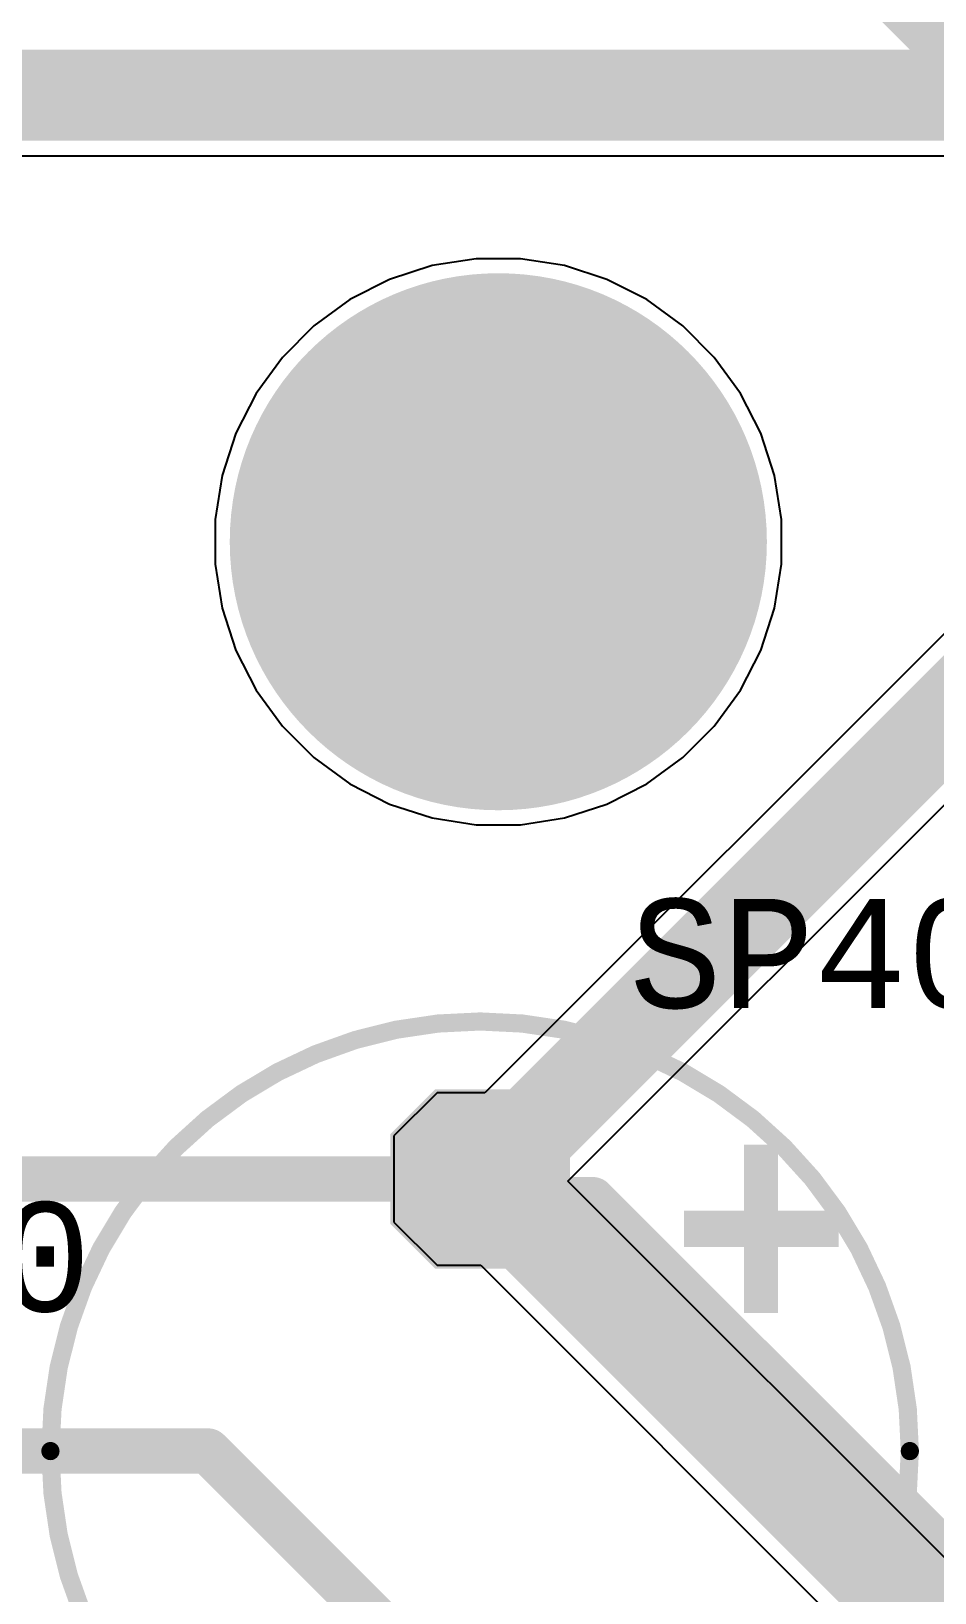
# Model space of a CAD drawing. Header units: inches. Extents: x -0.01 to 8.25, y -0.01 to 4.91.
# Drawn here: x 4.293 to 4.79, y 1.672 to 2.531 of the extents above; entities that cross this region are included whole.
import ezdxf

# ---------------------------------------------------------------- set-up
doc = ezdxf.new("R2010")
doc.units = ezdxf.units.IN
doc.header["$MEASUREMENT"] = 0
for name, color, linetype in [('Bottom Layer', 5, 'Continuous'), ('Bottom Solder', 6, 'Continuous'), ('Multi-Layer', 9, 'Continuous'), ('Pad Holes', 156, 'Continuous'), ('Top Layer', 1, 'Continuous'), ('Top Overlay', 2, 'Continuous'), ('Top Solder', 216, 'Continuous')]:
    doc.layers.add(name, color=color, linetype=linetype)
doc.styles.add('Consolas', font='', dxfattribs={"height": 0.2})
doc.styles.add('Consolas_Bold', font='', dxfattribs={"height": 0.2})
doc.styles.get('Consolas').set_extended_font_data('Consolas')
doc.styles.get('Consolas_Bold').set_extended_font_data('Consolas', bold=True)

# ---------------------------------------------------------------- blocks, each defined once
blk = doc.blocks.new('WST_1212UX_F_________1_4')
at = {"layer": 'Bottom Layer'}
for points in [[(0.01969, 0.18898), (-0.01969, 0.18898), (-0.03937, 0.16929), (-0.03937, 0.12992), (-0.01969, 0.11024), (0.01969, 0.11024), (0.03937, 0.12992), (0.03937, 0.16929)], [(0.01969, -0.11024), (-0.01969, -0.11024), (-0.03937, -0.12992), (-0.03937, -0.16929), (-0.01969, -0.18898), (0.01969, -0.18898), (0.03937, -0.16929), (0.03937, -0.12992)]]:
    blk.add_hatch(color=5, dxfattribs=at).paths.add_polyline_path(points)
at = {"layer": 'Bottom Solder'}
for points in [[(0.02469, 0.19898), (-0.02469, 0.19898), (-0.04937, 0.17429), (-0.04937, 0.12492), (-0.02469, 0.10024), (0.02469, 0.10024), (0.04937, 0.12492), (0.04937, 0.17429)], [(0.02469, -0.10024), (-0.02469, -0.10024), (-0.04937, -0.12492), (-0.04937, -0.17429), (-0.02469, -0.19898), (0.02469, -0.19898), (0.04937, -0.17429), (0.04937, -0.12492)]]:
    blk.add_hatch(color=6, dxfattribs=at).paths.add_polyline_path(points)
at = {"layer": 'Multi-Layer'}
for points in [[(0.01969, 0.18898), (-0.01969, 0.18898), (-0.03937, 0.16929), (-0.03937, 0.12992), (-0.01969, 0.11024), (0.01969, 0.11024), (0.03937, 0.12992), (0.03937, 0.16929)], [(0.01969, -0.11024), (-0.01969, -0.11024), (-0.03937, -0.12992), (-0.03937, -0.16929), (-0.01969, -0.18898), (0.01969, -0.18898), (0.03937, -0.16929), (0.03937, -0.12992)]]:
    blk.add_hatch(color=9, dxfattribs=at).paths.add_polyline_path(points)
at = {"layer": 'Pad Holes'}
h = blk.add_hatch(color=7, dxfattribs=at)
edge = h.paths.add_edge_path()
edge.add_arc((0, 0.14961), 0.01575, 0, 360)
h = blk.add_hatch(color=7, dxfattribs=at)
edge = h.paths.add_edge_path()
edge.add_arc((0, -0.14961), 0.01575, 0, 360)
at = {"layer": 'Top Layer'}
for points in [[(0.01969, 0.18898), (-0.01969, 0.18898), (-0.03937, 0.16929), (-0.03937, 0.12992), (-0.01969, 0.11024), (0.01969, 0.11024), (0.03937, 0.12992), (0.03937, 0.16929)], [(0.01969, -0.11024), (-0.01969, -0.11024), (-0.03937, -0.12992), (-0.03937, -0.16929), (-0.01969, -0.18898), (0.01969, -0.18898), (0.03937, -0.16929), (0.03937, -0.12992)]]:
    blk.add_hatch(color=1, dxfattribs=at).paths.add_polyline_path(points)
at = {"layer": 'Top Solder'}
for points in [[(0.02469, 0.19898), (-0.02469, 0.19898), (-0.04937, 0.17429), (-0.04937, 0.12492), (-0.02469, 0.10024), (0.02469, 0.10024), (0.04937, 0.12492), (0.04937, 0.17429)], [(0.02469, -0.10024), (-0.02469, -0.10024), (-0.04937, -0.12492), (-0.04937, -0.17429), (-0.02469, -0.19898), (0.02469, -0.19898), (0.04937, -0.17429), (0.04937, -0.12492)]]:
    blk.add_hatch(color=216, dxfattribs=at).paths.add_polyline_path(points)
at = {"layer": 'Top Overlay'}
for points in [[(0.23622, 0, 0.01, 0.01, 1), (-0.23622, 0, 0.01, 0.01, 1)], [(-0.23872, 0, 0.005, 0.005, 1), (-0.23372, 0, 0.005, 0.005, 1)], [(0.23372, 0, 0.005, 0.005, 1), (0.23872, 0, 0.005, 0.005, 1)]]:
    blk.add_lwpolyline(points, format="xyseb", close=True, dxfattribs=at)
at = {"layer": 'Top Overlay', "style": 'Consolas_Bold'}
blk.add_text('+', height=0.12, dxfattribs=at).set_placement((0.10374, 0.06162))

msp = doc.modelspace()

# ---------------------------------------------------------------- hatches: boundary and pattern name
at = {"layer": 'Bottom Solder'}
msp.add_hatch(color=6, dxfattribs=at).paths.add_polyline_path([(4.555, 2.26), (4.545, 2.26), (4.54, 2.255), (4.54, 2.245), (4.545, 2.24), (4.555, 2.24), (4.56, 2.245), (4.56, 2.255)])
at = {"layer": 'Pad Holes'}
h = msp.add_hatch(color=7, dxfattribs=at)
edge = h.paths.add_edge_path()
edge.add_arc((4.55, 2.25), 0.14764, 0, 360)
at = {"layer": 'Top Solder'}
msp.add_hatch(color=216, dxfattribs=at).paths.add_polyline_path([(4.555, 2.26), (4.545, 2.26), (4.54, 2.255), (4.54, 2.245), (4.545, 2.24), (4.555, 2.24), (4.56, 2.245), (4.56, 2.255)])

# ---------------------------------------------------------------- linework, layer by layer
at = {"layer": 'Bottom Layer'}
for p, q in [((3.36955, 2.4622), (4.81586, 2.4622)), ((4.53775, 2.40564), (4.51355, 2.40181)), ((4.56225, 2.40564), (4.53775, 2.40564)), ((4.58645, 2.40181), (4.56225, 2.40564)), ((4.51355, 2.40181), (4.49026, 2.39424)), ((4.60974, 2.39424), (4.58645, 2.40181)), ((4.49026, 2.39424), (4.46843, 2.38311)), ((4.63157, 2.38311), (4.60974, 2.39424)), ((4.46843, 2.38311), (4.44861, 2.36871)), ((4.65139, 2.36871), (4.63157, 2.38311)), ((4.44861, 2.36871), (4.43129, 2.35139)), ((4.66871, 2.35139), (4.65139, 2.36871)), ((4.43129, 2.35139), (4.41689, 2.33157)), ((4.68311, 2.33157), (4.66871, 2.35139)), ((4.93687, 2.34118), (4.54266, 1.94698)), ((4.41689, 2.33157), (4.40576, 2.30974)), ((4.69424, 2.30974), (4.68311, 2.33157)), ((4.40576, 2.30974), (4.39819, 2.28645)), ((4.70181, 2.28645), (4.69424, 2.30974)), ((4.58825, 1.89842), (4.98935, 2.29952)), ((4.39819, 2.28645), (4.39436, 2.26225)), ((4.70564, 2.26225), (4.70181, 2.28645)), ((4.39436, 2.26225), (4.39436, 2.23775)), ((4.70564, 2.23775), (4.70564, 2.26225)), ((4.39436, 2.23775), (4.39819, 2.21355)), ((4.70181, 2.21355), (4.70564, 2.23775)), ((4.39819, 2.21355), (4.40576, 2.19026)), ((4.69424, 2.19026), (4.70181, 2.21355)), ((4.40576, 2.19026), (4.41689, 2.16843)), ((4.68311, 2.16843), (4.69424, 2.19026)), ((4.41689, 2.16843), (4.43129, 2.14861)), ((4.66871, 2.14861), (4.68311, 2.16843)), ((4.43129, 2.14861), (4.44861, 2.13129)), ((4.65139, 2.13129), (4.66871, 2.14861)), ((4.44861, 2.13129), (4.46843, 2.11689)), ((4.63157, 2.11689), (4.65139, 2.13129)), ((4.46843, 2.11689), (4.49026, 2.10576)), ((4.60974, 2.10576), (4.63157, 2.11689)), ((4.49026, 2.10576), (4.51355, 2.09819)), ((4.58645, 2.09819), (4.60974, 2.10576)), ((4.51355, 2.09819), (4.53775, 2.09436)), ((4.56225, 2.09436), (4.58645, 2.09819)), ((4.53775, 2.09436), (4.56225, 2.09436)), ((4.51631, 1.94698), (4.49263, 1.92329)), ((4.54266, 1.94698), (4.51631, 1.94698)), ((4.49263, 1.92329), (4.49263, 1.87592)), ((4.81053, 1.67615), (4.58825, 1.89842)), ((4.49263, 1.87592), (4.51631, 1.85224)), ((4.51631, 1.85224), (4.5403, 1.85224)), ((4.5403, 1.85224), (4.77321, 1.61933))]:
    msp.add_line(p, q, dxfattribs=at)
for points in [[(3.28266, 2.49548, 0.05, 0.05, 0), (4.82964, 2.49548, 0.05, 0.05, 0)], [(4.54237, 1.89961, 0.05, 0.05, 0), (4.98276, 2.34, 0.05, 0.05, 0)], [(4.54, 1.89961, 0.05, 0.05, 0), (4.79674, 1.64286, 0.05, 0.05, 0)], [(4.54, 1.89961, 0.05, 0.05, 0), (4.54237, 1.89961, 0.05, 0.05, 0)]]:
    msp.add_lwpolyline(points, format="xyseb", dxfattribs=at)
for points in [[(4.5275, 1.89961, 0.025, 0.025, 1), (4.5525, 1.89961, 0.025, 0.025, 1)], [(4.5275, 1.89961, 0.025, 0.025, 1), (4.5525, 1.89961, 0.025, 0.025, 1)], [(4.52987, 1.89961, 0.025, 0.025, 1), (4.55487, 1.89961, 0.025, 0.025, 1)], [(4.52987, 1.89961, 0.025, 0.025, 1), (4.55487, 1.89961, 0.025, 0.025, 1)]]:
    msp.add_lwpolyline(points, format="xyseb", close=True, dxfattribs=at)
at = {"layer": 'Top Layer'}
for points in [[(4.75472, 2.5704, 0.04, 0.04, 0), (4.98512, 2.34, 0.04, 0.04, 0)], [(4.19039, 1.89961, 0.025, 0.025, 0), (4.54, 1.89961, 0.025, 0.025, 0)], [(4.54, 1.89961, 0.025, 0.025, 0), (4.5514, 1.88821, 0.025, 0.025, 0)], [(4.5514, 1.88821, 0.025, 0.025, 0), (4.60179, 1.88821, 0.025, 0.025, 0)], [(4.60179, 1.88821, 0.025, 0.025, 0), (4.83536, 1.65464, 0.025, 0.025, 0)], [(4.22, 1.75, 0.025, 0.025, 0), (4.39039, 1.75, 0.025, 0.025, 0)], [(4.39039, 1.75, 0.025, 0.025, 0), (4.54, 1.60039, 0.025, 0.025, 0)]]:
    msp.add_lwpolyline(points, format="xyseb", dxfattribs=at)
for points in [[(4.53375, 1.89961, 0.0125, 0.0125, 1), (4.54625, 1.89961, 0.0125, 0.0125, 1)], [(4.53375, 1.89961, 0.0125, 0.0125, 1), (4.54625, 1.89961, 0.0125, 0.0125, 1)], [(4.54515, 1.88821, 0.0125, 0.0125, 1), (4.55765, 1.88821, 0.0125, 0.0125, 1)], [(4.54515, 1.88821, 0.0125, 0.0125, 1), (4.55765, 1.88821, 0.0125, 0.0125, 1)], [(4.59554, 1.88821, 0.0125, 0.0125, 1), (4.60804, 1.88821, 0.0125, 0.0125, 1)], [(4.59554, 1.88821, 0.0125, 0.0125, 1), (4.60804, 1.88821, 0.0125, 0.0125, 1)], [(4.38414, 1.75, 0.0125, 0.0125, 1), (4.39664, 1.75, 0.0125, 0.0125, 1)], [(4.38414, 1.75, 0.0125, 0.0125, 1), (4.39664, 1.75, 0.0125, 0.0125, 1)]]:
    msp.add_lwpolyline(points, format="xyseb", close=True, dxfattribs=at)

# ---------------------------------------------------------------- block references
msp.add_blockref('WST_1212UX_F_________1_4', (4.54, 1.75))

# ---------------------------------------------------------------- texts
at = {"layer": 'Top Overlay', "style": 'Consolas'}
for s, p in [('SP400', (4.62205, 1.99365)), ('Q400', (4.123, 1.8268))]:
    msp.add_text(s, height=0.06, dxfattribs=at).set_placement(p)

doc.saveas('drawing.dxf')
